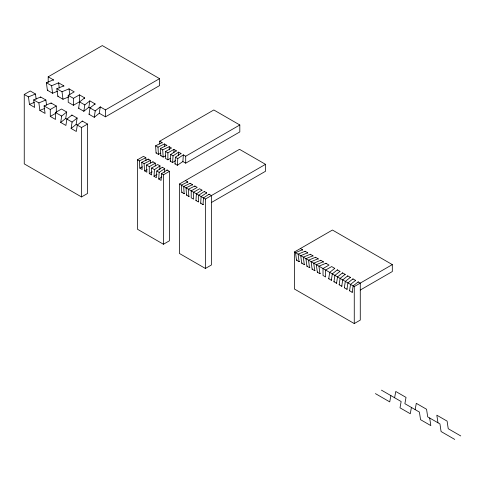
<?xml version="1.0" encoding="UTF-8"?>
<svg xmlns="http://www.w3.org/2000/svg" width="485" height="485" viewBox="0 0 485 485"><rect width="100%" height="100%" fill="white"/><g stroke="black" fill="none" stroke-linecap="round" stroke-linejoin="round"><path stroke-width="0.73" d="M164.482 172.339L164.73 168.622L162.366 167.258L156.807 170.993L156.358 177.674L153.994 176.31L154.442 169.629L160.008 165.894L157.643 164.53L151.629 168.004L151.629 174.946L149.265 173.581L149.265 166.64L155.279 163.166L155.279 165.943M146.021 160.862L145.827 157.71L143.463 156.346L137.455 159.82L137.455 229.235L163.445 244.246L169.459 240.772L169.459 171.357L167.095 169.992L161.529 173.721L161.081 180.402L158.722 179.038L159.165 172.357L164.73 168.622M159.753 169.659L160.008 165.894M162.342 167.677L162.366 167.258M167.064 170.405L167.095 169.992M175.388 160.674L172.605 162.542L170.241 161.178L170.69 154.491L176.255 150.762L173.891 149.398L167.883 152.866L165.518 151.502L165.518 158.45L167.883 159.814L170.283 158.425M172.605 162.542L173.054 155.855L178.619 152.126L180.978 153.49L180.953 153.909M182.893 161.541L185.706 163.16L239.814 131.92L239.814 124.978L185.706 156.219L183.342 154.854L182.893 161.541L177.334 165.27L174.97 163.906L175.418 157.219L180.978 153.49M176.225 151.181L176.255 150.762M177.334 165.27L177.777 158.583L183.342 154.854M178.395 155.467L178.619 152.126M198.65 201.657L198.304 201.893L195.94 200.529L196.389 193.842L201.954 190.114L199.59 188.75L193.576 192.224L193.576 199.165L191.211 197.801L191.211 190.86L197.225 187.386L194.861 186.022L188.404 189.235L188.853 196.437L189.253 196.231M198.304 201.893L198.753 195.206L204.312 191.478L206.677 192.842L206.652 193.26M203.379 204.385L203.027 204.621L200.663 203.257L201.111 196.57L206.677 192.842M201.924 190.532L201.954 190.114M203.027 204.621L203.476 197.935L209.041 194.206L211.405 195.57L211.405 264.992L205.391 268.46L179.401 253.455L179.401 184.033L239.517 149.325L265.513 164.33L265.513 171.272L211.405 202.512M204.288 191.896L204.312 191.478M209.011 194.624L209.041 194.206M60.698 122.444L61.68 116.073L66.706 112.029L61.498 109.028L55.49 112.496L55.49 119.437L50.282 116.43L50.282 109.489L44.093 105.918L45.075 113.429L39.867 110.422L38.885 102.911L33.677 99.904L34.665 107.415L29.458 104.408L28.47 96.897L24.25 94.46L24.25 163.881L81.522 196.946L87.536 193.473L87.536 124.057L82.329 121.05L77.303 125.088L76.315 131.465L71.107 128.458L72.095 122.087L77.121 118.043L71.913 115.036L66.888 119.08L65.899 125.451L60.698 122.444L65.724 118.407L66.706 112.029M71.792 115.836L71.913 115.036M71.107 128.458L76.133 124.415L77.121 118.043M94.927 104.675L95.048 103.875L89.84 100.874L88.852 107.246L83.826 111.283L78.625 108.276L79.607 101.905L84.632 97.867L79.431 94.86L73.417 98.334L68.209 95.327L68.209 102.268L73.417 105.275L79.431 101.801L79.431 94.86M84.511 98.661L84.632 97.867M82.268 121.45L82.329 121.05M83.826 111.283L84.814 104.912L89.84 100.874M99.267 113.254L105.463 116.83L159.565 85.59L159.565 78.649L105.463 109.889L100.256 106.882L99.267 113.254L94.242 117.297L89.034 114.29L90.022 107.919L95.048 103.875M94.242 117.297L95.23 110.926L100.256 106.882M331.643 280.021L331.328 280.269L328.721 278.766L329.709 272.394L334.735 268.357L331.637 266.568L325.629 270.036L325.629 276.977L323.022 275.48L323.022 268.532L329.036 265.065L325.938 263.276L318.942 266.18L319.924 273.692L320.367 273.51M331.328 280.269L332.31 273.898L337.336 269.86L339.943 271.364L339.882 271.758M334.674 268.751L334.735 268.357M336.845 283.022L336.535 283.276L333.929 281.773L334.917 275.401L339.943 271.364M337.275 270.254L337.336 269.86M336.535 283.276L337.518 276.905L342.543 272.861L345.15 274.364L345.084 274.765M342.052 286.029L341.737 286.283L339.136 284.78L340.124 278.408L345.15 274.364M342.483 273.261L342.543 272.861M341.737 286.283L342.725 279.912L347.751 275.868L350.352 277.371L350.291 277.772M347.26 289.036L346.945 289.29L344.344 287.787L345.326 281.415L350.352 277.371M347.69 276.268L347.751 275.868M346.945 289.29L347.933 282.919L352.959 278.875L355.56 280.378L355.499 280.779M352.468 292.043L352.152 292.297L349.552 290.794L350.534 284.416L355.56 280.378M352.898 279.275L352.959 278.875M352.152 292.297L353.141 285.92L358.166 281.882L360.276 283.101L360.276 320.094L354.262 323.562L294.389 288.993L294.389 252L332.437 230.035L392.31 264.604L392.31 271.545L360.276 290.042M358.1 282.282L358.166 281.882M390.88 395.602L389.74 401.889L375.414 393.614M394.614 397.761L395.754 391.474L406.024 397.403L404.884 403.69L419.41 412.074L420.55 419.677L430.819 425.606L429.68 418.003M411.419 407.461L410.28 413.747L400.01 407.818L401.15 401.531L381.428 390.146M415.154 409.619L416.294 403.332L426.558 409.261L427.697 416.864L439.943 423.932L441.083 431.535L454.736 439.416M78.625 108.276L78.934 108.028M89.034 114.29L89.349 114.036M328.721 278.766L329.036 278.517M333.929 281.773L334.244 281.518M339.136 284.78L339.451 284.525M344.344 287.787L344.659 287.532M349.552 290.794L349.861 290.539M170.241 161.178L170.593 160.941M153.994 176.31L157.085 174.236M174.97 163.906L175.315 163.669M158.722 179.038L161.851 176.94M195.94 200.529L196.286 200.293M200.663 203.257L201.014 203.021M48.191 82.377L48.191 76.824L102.299 45.584L159.565 78.649M24.25 94.46L30.264 90.992L35.466 93.999L36.145 99.158M68.209 95.327L74.223 91.853L69.016 88.846L62.019 91.75L56.812 88.743L57.794 96.254L63.001 99.261L68.688 96.903M50.282 109.489L56.296 106.021L56.296 112.265M50.282 116.43L55.696 113.308M76.133 124.415L81.522 127.525L87.536 124.057M159.717 143.99L159.717 141.214L213.818 109.974L239.814 124.978M165.518 151.502L171.526 148.034L169.168 146.67L162.705 149.883L160.341 148.519L160.79 155.715L163.154 157.079L165.579 155.879M149.265 173.581L152.272 171.848M161.529 173.721L163.445 174.824L169.459 171.357M179.401 184.033L205.391 199.044L265.513 164.33M294.389 252L354.262 286.568L392.31 264.604M160.85 153.151L158.425 154.351L156.067 152.987L155.618 145.791L162.075 142.578L162.105 143.026M155.618 145.791L157.983 147.155L164.439 143.942L166.804 145.306L166.828 145.755M160.341 148.519L166.804 145.306M137.455 159.82L139.371 160.923L145.827 157.71M156.067 152.987L156.467 152.787M139.371 160.923L139.813 168.125L142.178 169.489L141.729 162.287L148.192 159.074L150.556 160.438L150.72 163.142M141.729 162.287L144.094 163.651L150.556 160.438M160.79 155.715L161.196 155.515M139.813 168.125L142.402 166.84M144.094 163.651L144.542 170.853L146.906 172.217L146.458 165.015L152.914 161.802L155.279 163.166M144.542 170.853L147.125 169.568M187.804 182.378L187.774 181.93L181.317 185.143L181.76 192.339L184.124 193.709L184.53 193.503M192.527 185.106L192.503 184.658L190.138 183.294L183.676 186.507L184.124 193.709M192.503 184.658L186.04 187.871L186.489 195.073L188.853 196.437M181.76 192.339L182.166 192.139M186.489 195.073L186.889 194.867M57.4 91.253L52.592 93.247L47.384 90.24L46.396 82.729L53.392 79.831L53.459 80.298M46.396 82.729L51.604 85.736L58.6 82.838L63.808 85.845L63.868 86.312M28.47 96.897L35.466 93.999M47.384 90.24L47.821 90.064M56.812 88.743L63.808 85.845M33.677 99.904L40.673 97L45.881 100.007L46.56 105.172M29.458 104.408L34.356 102.377M38.885 102.911L45.881 100.007M57.794 96.254L58.236 96.072M44.093 105.918L51.089 103.014L56.296 106.021M39.867 110.422L44.765 108.391M302.573 250.218L302.507 249.751L295.51 252.649L296.499 260.16L299.099 261.664L299.536 261.482M307.775 253.225L307.714 252.758L305.113 251.254L298.111 254.152L299.099 261.664M307.714 252.758L300.718 255.656L301.706 263.167L304.307 264.671L304.744 264.489M312.983 256.232L312.922 255.759L310.321 254.261L303.319 257.159L304.307 264.671M296.499 260.16L296.935 259.978M312.922 255.759L305.926 258.663L306.908 266.174L309.515 267.678L309.951 267.496M318.19 259.239L318.13 258.766L315.523 257.262L308.527 260.166L309.515 267.678M301.706 263.167L302.143 262.985M318.13 258.766L311.127 261.67L312.116 269.181L314.723 270.685L315.159 270.503M323.398 262.246L323.337 261.773L320.73 260.269L313.734 263.173L314.723 270.685M306.908 266.174L307.351 265.992M323.337 261.773L316.335 264.677L317.323 272.188L319.924 273.692M312.116 269.181L312.552 268.999M317.323 272.188L317.76 272.006M48.191 76.824L53.392 79.831M159.717 141.214L162.075 142.578M79.607 101.905L84.814 104.912M88.852 107.246L95.23 110.926M170.69 154.491L173.054 155.855M175.418 157.219L177.777 158.583M185.409 180.565L187.774 181.93M300.397 248.532L302.507 249.751M55.49 112.496L61.68 116.073M65.724 118.407L72.095 122.087M146.458 165.015L149.265 166.64M151.629 168.004L154.442 169.629M156.807 170.993L159.165 172.357M460.75 435.942L448.237 428.716L447.097 421.119L436.827 415.19L437.967 422.793M325.938 263.276L325.999 263.743M320.73 260.269L320.791 260.742M315.523 257.262L315.589 257.735M310.321 254.261L310.382 254.728M305.113 251.254L305.174 251.721M69.016 88.846L69.816 94.951M62.019 91.75L63.001 99.261M58.6 82.838L59.279 87.997M51.604 85.736L52.592 93.247M51.089 103.014L51.149 103.481M40.673 97L40.734 97.473M194.861 186.022L194.891 186.47M190.138 183.294L190.162 183.742M169.168 146.67L169.362 149.823M164.439 143.942L164.609 146.64M162.705 149.883L163.154 157.079M157.983 147.155L158.425 154.351M152.914 161.802L152.945 162.257M148.192 159.074L148.246 159.977M354.262 286.568L354.262 323.562M205.391 199.044L205.391 268.46M185.706 156.219L185.706 163.16M173.891 149.398L173.891 152.866M167.883 152.866L167.883 159.814M163.445 174.824L163.445 244.246M105.463 109.889L105.463 116.83M81.522 127.525L81.522 196.946M73.417 98.334L73.417 105.275"/></g></svg>
